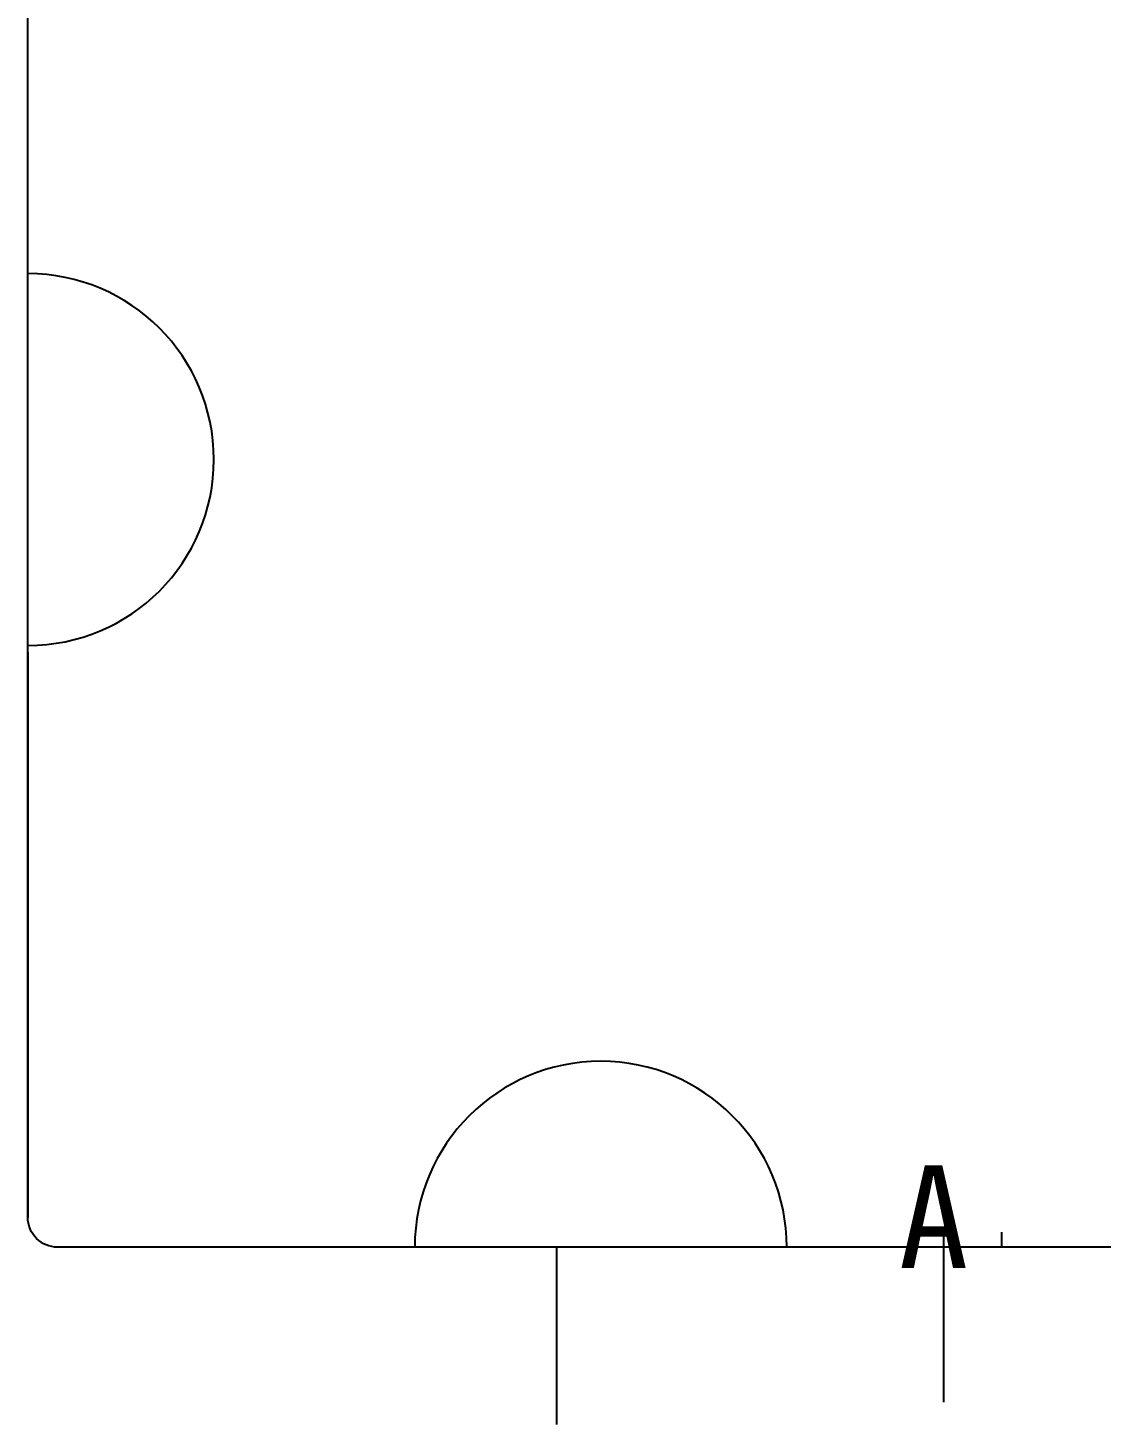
# Model space of a CAD drawing. Header units: millimetres. Extents: x 2479 to 2803, y 2230 to 2386.
# Drawn here: x 2618.91 to 2626.12, y 2302.85 to 2312.2 of the extents above; entities that cross this region are included whole.
import ezdxf

# ---------------------------------------------------------------- set-up
doc = ezdxf.new("R2010")
doc.units = ezdxf.units.MM
for name, color, linetype in [('dim', 4, 'Continuous'), ('fpc', 40, 'Continuous'), ('铁框', 232, 'Continuous')]:
    doc.layers.add(name, color=color, linetype=linetype)
doc.styles.add('11111', font='simhei.ttf')

msp = doc.modelspace()

# ---------------------------------------------------------------- linework, layer by layer
at = {"layer": 'dim', "color": 0}
for p, q in [((2618.9067, 2307.9979), (2618.9067, 2304.1979)), ((2625.4516, 2303.9979), (2625.4516, 2304.0979))]:
    msp.add_line(p, q, dxfattribs=at)
at = {"layer": 'dim', "color": 232}
for centre, start, end in [((2618.9067, 2309.294), 270, 90), ((2622.7567, 2303.9979), 0, 180)]:
    msp.add_arc(centre, 1.25, start, end, dxfattribs=at)
at = {"layer": 'fpc', "ltscale": 10}
for p, q in [((2625.0616, 2302.9552), (2625.0616, 2304.0979)), ((2622.4616, 2302.806), (2622.4616, 2303.9979)), ((2625.0616, 2302.9552), (2625.0616, 2303.9979))]:
    msp.add_line(p, q, dxfattribs=at)
at = {"layer": '铁框', "color": 232, "ltscale": 5}
msp.add_lwpolyline([(2618.9067, 2304.1979), (2618.9067, 2354.9979, -0.414214), (2619.1067, 2355.1979), (2654.4067, 2355.1979, -0.414214), (2654.6067, 2354.9979), (2654.6067, 2304.1979, -0.414214), (2654.4067, 2303.9979), (2619.1067, 2303.9979, -0.414214)], format="xyb", close=True, dxfattribs=at)

# ---------------------------------------------------------------- texts
at = {"insert": (2625.228, 2304.549), "char_height": 0.6911, "width": 8.543494, "attachment_point": 3, "style": '11111'}
msp.add_mtext('A', dxfattribs=at)

doc.saveas('drawing.dxf')
